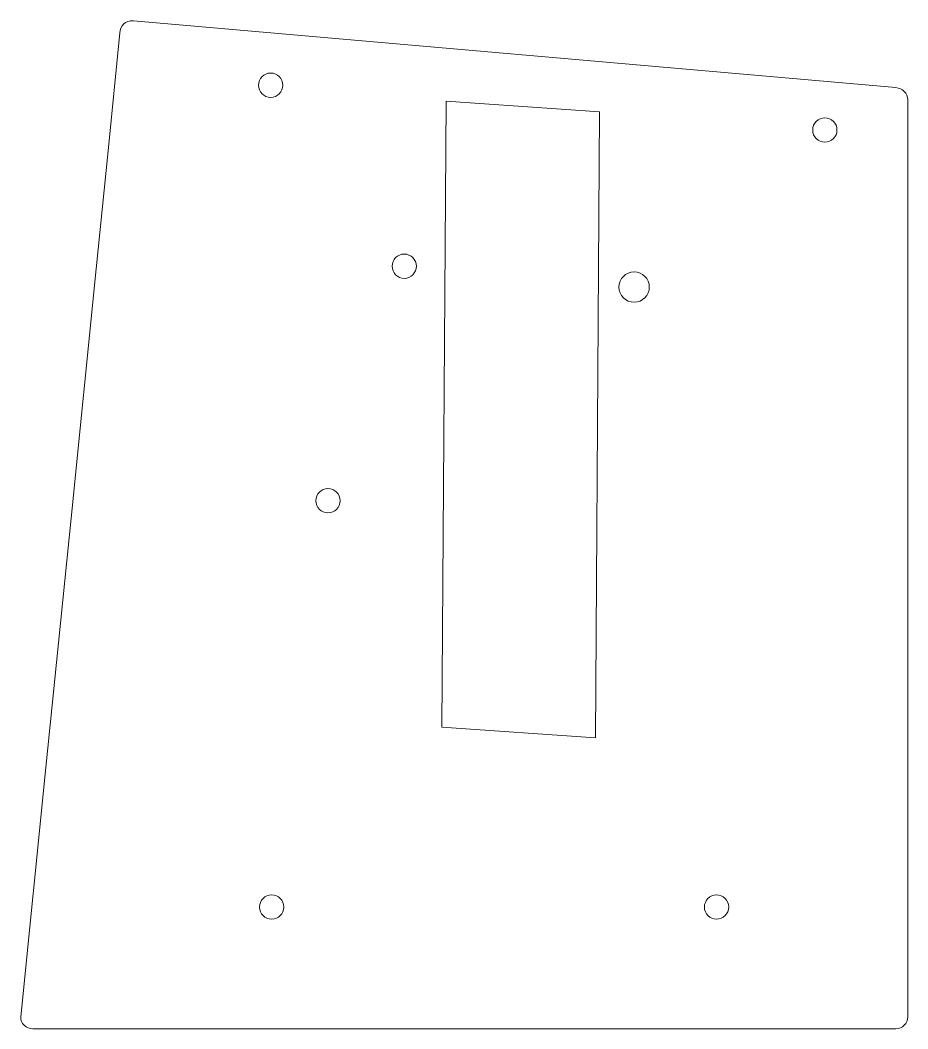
# Model space of a CAD drawing. Header units: millimetres. Extents: x -77 to 69, y -88 to 78.
import ezdxf

# ---------------------------------------------------------------- set-up
doc = ezdxf.new("R2010")
doc.units = ezdxf.units.MM
doc.header["$MEASUREMENT"] = 0
doc.layers.add('Layer 1', color=7, linetype='Continuous')

msp = doc.modelspace()

# ---------------------------------------------------------------- linework, layer by layer
at = {"layer": 'Layer 1', "color": 250, "lineweight": 9}
for centre, major_axis in [((-35.4627, 67.3995), (0, 2)), ((55.7856, 60.0231), (0, 2)), ((-13.4616, 37.5899), (0, 2)), ((24.388, 34.1523), (0, 2.5)), ((-26.0209, -1.0396), (0, 2)), ((-35.2854, -67.9512), (0, 2)), ((37.9557, -67.9512), (0, 2))]:
    msp.add_ellipse(centre, major_axis=major_axis, ratio=1, dxfattribs=at)
for points, knots in [([(67.4499, -88.0042), (67.4499, -88.0042), (-74.5836, -88.0042), (-74.5836, -88.0042), (-74.5836, -88.0042), (-75.6836, -88.0042), (-76.6936, -87.0983), (-76.5836, -86.0046), (-76.5836, -86.0046), (-76.5836, -86.0046), (-72.4515, -44.9611), (-72.4515, -44.9611), (-72.4515, -44.9611), (-72.4515, -44.9611), (-68.3195, -3.9177), (-68.3195, -3.9177), (-68.3195, -3.9177), (-68.3195, -3.9177), (-64.1799, 37.1476), (-64.1799, 37.1476), (-64.1799, 37.1476), (-64.1799, 37.1476), (-62.2231, 56.5839), (-62.2231, 56.5839), (-62.2231, 56.5839), (-62.2231, 56.5839), (-60.27, 76.0158), (-60.27, 76.0158), (-60.27, 76.0158), (-60.2033, 77.123), (-59.4734, 78.107), (-58.0497, 78.0064), (-58.0497, 78.0064), (-58.0497, 78.0064), (67.4499, 66.9958), (67.4499, 66.9958), (67.4499, 66.9958), (68.5456, 66.8999), (69.4499, 66.0952), (69.4499, 64.9961), (69.4499, 64.9961), (69.4499, 64.9961), (69.4499, -86.0046), (69.4499, -86.0046), (69.4499, -86.0046), (69.4499, -87.1038), (68.5499, -88.0042), (67.4499, -88.0042)], [0, 0, 0, 0, 0.07692308, 0.07692308, 0.07692308, 0.07692308, 0.15384615, 0.15384615, 0.15384615, 0.15384615, 0.23076923, 0.23076923, 0.23076923, 0.23076923, 0.30769231, 0.30769231, 0.30769231, 0.30769231, 0.38461538, 0.38461538, 0.38461538, 0.38461538, 0.46153846, 0.46153846, 0.46153846, 0.46153846, 0.53846154, 0.53846154, 0.53846154, 0.53846154, 0.61538462, 0.61538462, 0.61538462, 0.61538462, 0.69230769, 0.69230769, 0.69230769, 0.69230769, 0.76923077, 0.76923077, 0.76923077, 0.76923077, 0.84615385, 0.84615385, 0.84615385, 0.84615385, 1, 1, 1, 1]), ([(18.7099, 63.0118), (18.7099, 63.0118), (-6.5815, 64.7693), (-6.5815, 64.7693), (-6.5815, 64.7693), (-6.5815, 64.7693), (-7.2886, -38.3181), (-7.2886, -38.3181), (-7.2886, -38.3181), (-7.2886, -38.3181), (18.0029, -40.0757), (18.0029, -40.0757), (18.0029, -40.0757), (18.0029, -40.0757), (18.7099, 63.0118), (18.7099, 63.0118)], [0, 0, 0, 0, 0.2, 0.2, 0.2, 0.2, 0.4, 0.4, 0.4, 0.4, 0.6, 0.6, 0.6, 0.6, 1, 1, 1, 1])]:
    msp.add_open_spline(points, degree=3, knots=knots, dxfattribs=at)

doc.saveas('drawing.dxf')
